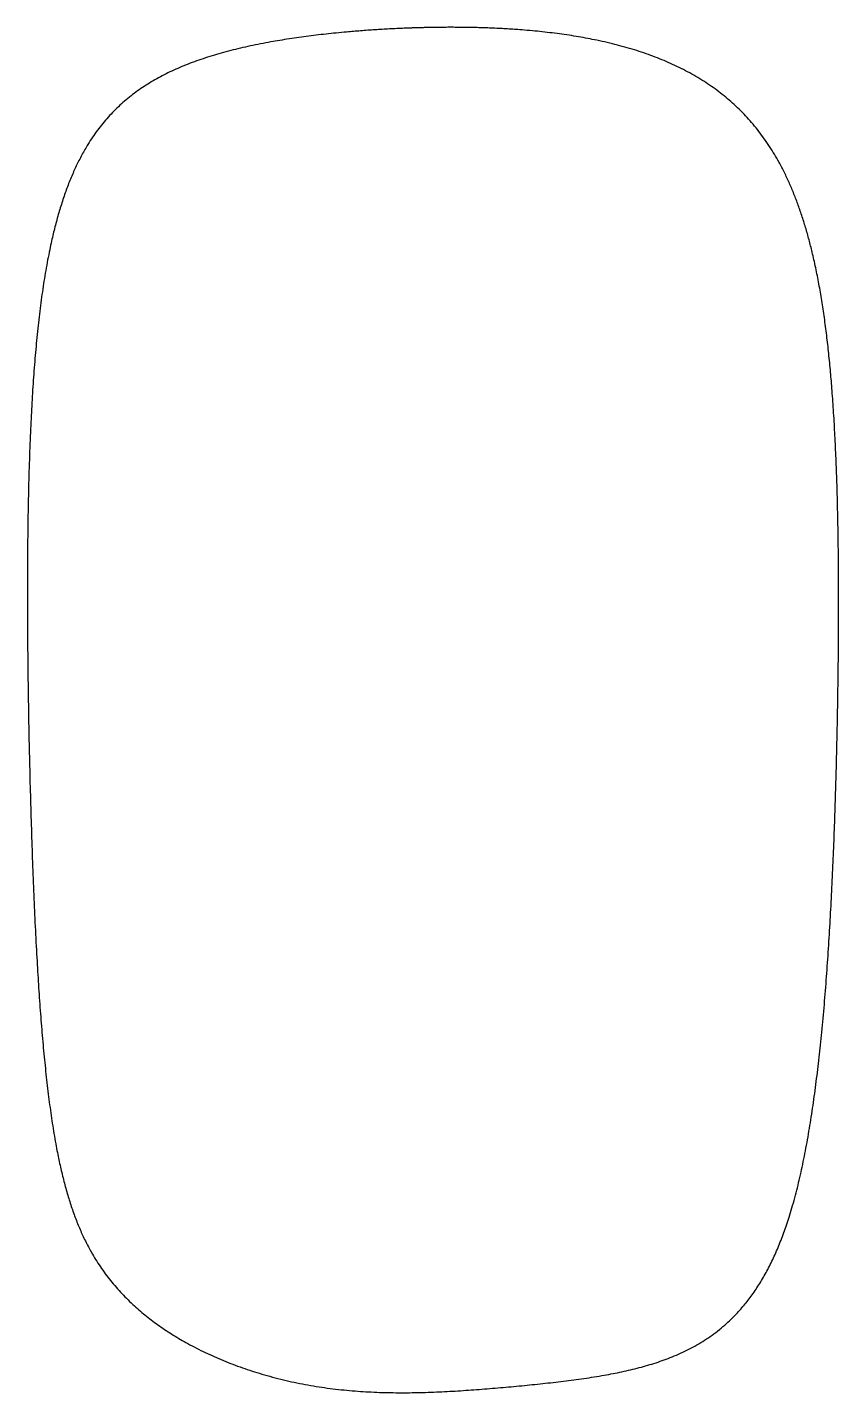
# Model space of a CAD drawing. Header units: millimetres. Extents: x -48.5 to -41, y 47.4 to 60.
import ezdxf

# ---------------------------------------------------------------- set-up
doc = ezdxf.new("R2010")
doc.units = ezdxf.units.MM
doc.layers.get('0').update_dxf_attribs({"linetype": 'CONTINUOUS'})

msp = doc.modelspace()

# ---------------------------------------------------------------- linework, layer by layer
msp.add_open_spline([(-44.763, 60.034), (-44.511, 60.038), (-44.008, 60.031), (-43.279, 59.968), (-42.464, 59.75), (-41.755, 59.222), (-41.334, 58.423), (-41.118, 57.362), (-41.03, 56.068), (-41.015, 54.592), (-41.043, 53.007), (-41.107, 51.407), (-41.245, 49.923), (-41.507, 48.684), (-42.039, 47.925), (-42.837, 47.607), (-43.787, 47.512), (-44.746, 47.417), (-45.719, 47.414), (-46.688, 47.659), (-47.498, 48.112), (-48.02, 48.737), (-48.269, 49.607), (-48.402, 50.865), (-48.472, 52.437), (-48.513, 54.185), (-48.513, 55.909), (-48.436, 57.42), (-48.222, 58.573), (-47.795, 59.328), (-47.075, 59.76), (-46.252, 59.932), (-45.52, 60.007), (-45.015, 60.03), (-44.763, 60.034)], degree=5)

doc.saveas('drawing.dxf')
